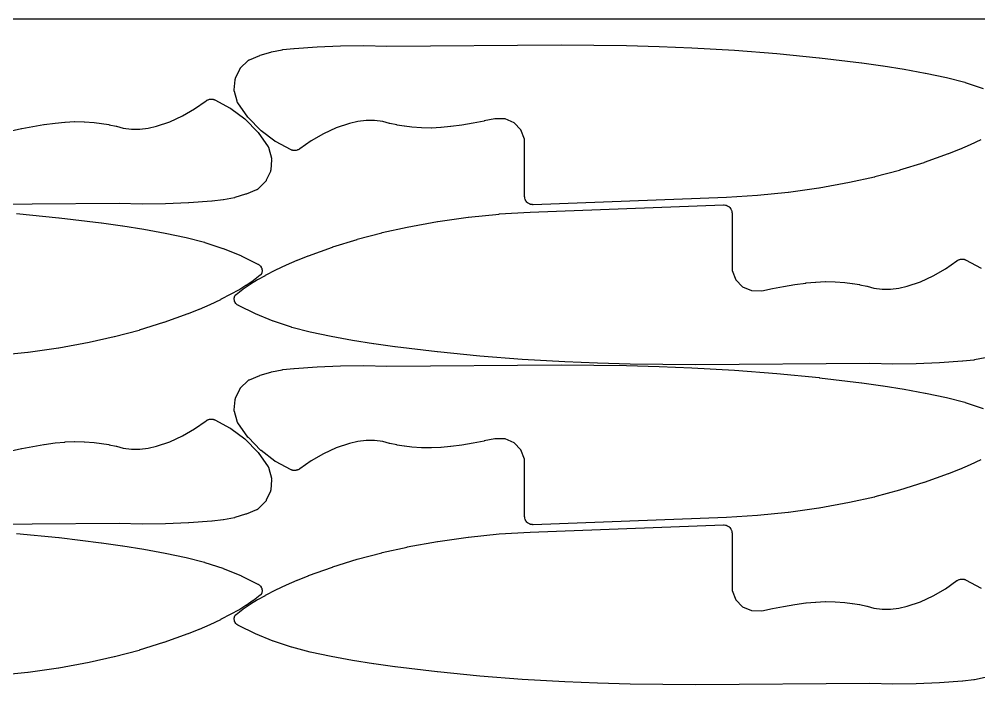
# Model space of a CAD drawing. Header units: metres. Extents: x 0 to 3000, y 0 to 1240.
# Drawn here: x 1806.1 to 2207.4, y 961.7 to 1240 of the extents above; entities that cross this region are included whole.
import ezdxf

# ---------------------------------------------------------------- set-up
doc = ezdxf.new("R2010")
doc.units = ezdxf.units.M

msp = doc.modelspace()

# ---------------------------------------------------------------- linework, layer by layer
at = {"color": 7}
msp.add_lwpolyline([(0, 0), (3000, 0), (3000, 1240), (0, 1240), (0, 0)], close=True, dxfattribs=at)
at = {"color": 1}
for points in [[(2208.22, 1189.6), (2203.82, 1187.5), (2203.76, 1187.47), (2199.29, 1185.51), (2199.23, 1185.49), (2194.7, 1183.67), (2194.66, 1183.66), (2194.63, 1183.65), (2184.56, 1180.04), (2184.48, 1180.01), (2174.27, 1176.83), (2174.19, 1176.8), (2163.86, 1174.04), (2163.78, 1174.02), (2153.34, 1171.68), (2153.31, 1171.67), (2153.27, 1171.67), (2140.6, 1169.33), (2140.52, 1169.32), (2127.78, 1167.51), (2127.7, 1167.5), (2114.89, 1166.23), (2114.8, 1166.22), (2101.95, 1165.47), (2101.93, 1165.47), (2101.91, 1165.47), (2021.08, 1162.44), (2020.99, 1162.44), (2020.9, 1162.44), (2020.89, 1162.44), (2020.89, 1162.44), (2020.8, 1162.45), (2020.71, 1162.46), (2020.15, 1162.54), (2019.97, 1162.58), (2019.79, 1162.63), (2019.62, 1162.7), (2019.46, 1162.79), (2018.99, 1163.06), (2018.83, 1163.16), (2018.69, 1163.27), (2018.56, 1163.39), (2018.43, 1163.53), (2018.09, 1163.95), (2017.98, 1164.1), (2017.89, 1164.26), (2017.81, 1164.43), (2017.74, 1164.6), (2017.57, 1165.13), (2017.56, 1165.15), (2017.56, 1165.16), (2017.54, 1165.24), (2017.52, 1165.32), (2017.52, 1165.34), (2017.51, 1165.35), (2017.5, 1165.43), (2017.49, 1165.52), (2017.48, 1165.53), (2017.48, 1165.55), (2017.48, 1165.63), (2017.47, 1165.71), (2017.47, 1165.73), (2017.47, 1165.74), (2017.47, 1189.83), (2015.89, 1193.75), (2015.89, 1193.75), (2013.05, 1196.65), (2009.33, 1198.28), (2004.95, 1198.38), (2000.59, 1197.44), (2000.55, 1197.43), (1995.94, 1196.54), (1995.89, 1196.53), (1991.26, 1195.75), (1991.22, 1195.75), (1986.57, 1195.08), (1986.53, 1195.07), (1986.49, 1195.07), (1982.54, 1194.67), (1982.42, 1194.66), (1978.46, 1194.5), (1978.34, 1194.5), (1974.38, 1194.58), (1974.26, 1194.59), (1970.31, 1194.91), (1970.28, 1194.91), (1970.25, 1194.91), (1967.22, 1195.25), (1967.11, 1195.27), (1964.11, 1195.76), (1964.01, 1195.78), (1961.03, 1196.42), (1960.93, 1196.45), (1958.13, 1197.21), (1954.67, 1197.6), (1951.15, 1197.6), (1947.66, 1197.21), (1944.21, 1196.43), (1938.66, 1194.54), (1933.32, 1192.12), (1928.24, 1189.2), (1923.38, 1185.74), (1923.3, 1185.69), (1923.22, 1185.64), (1923.22, 1185.64), (1923.21, 1185.64), (1923.13, 1185.6), (1923.05, 1185.55), (1922.69, 1185.39), (1922.52, 1185.32), (1922.34, 1185.27), (1921.96, 1185.17), (1921.78, 1185.14), (1921.6, 1185.12), (1921.21, 1185.1), (1921.02, 1185.09), (1920.83, 1185.11), (1920.45, 1185.16), (1920.38, 1185.17), (1920.32, 1185.18), (1920.28, 1185.19), (1920.25, 1185.2), (1920.19, 1185.21), (1920.13, 1185.23), (1920.1, 1185.24), (1920.06, 1185.25), (1920, 1185.27), (1919.94, 1185.3), (1919.91, 1185.31), (1919.88, 1185.32), (1919.82, 1185.35), (1919.76, 1185.38), (1913.3, 1188.84), (1913.17, 1188.92), (1913.04, 1189.01), (1907.22, 1193.39), (1907.11, 1193.49), (1906.99, 1193.6), (1901.92, 1198.82), (1901.81, 1198.94), (1901.72, 1199.06), (1897.48, 1205.04), (1897.45, 1205.09), (1897.42, 1205.14), (1897.4, 1205.17), (1897.38, 1205.21), (1897.35, 1205.26), (1897.32, 1205.31), (1897.31, 1205.35), (1897.29, 1205.38), (1897.27, 1205.44), (1897.25, 1205.49), (1897.23, 1205.53), (1897.22, 1205.56), (1897.2, 1205.62), (1897.19, 1205.67), (1896.07, 1209.79), (1896.03, 1209.96), (1896.01, 1210.14), (1896, 1210.31), (1896.01, 1210.49), (1896.37, 1214.62), (1896.39, 1214.79), (1896.43, 1214.95), (1896.48, 1215.12), (1896.55, 1215.28), (1898.28, 1219.04), (1898.37, 1219.2), (1898.46, 1219.35), (1898.57, 1219.49), (1898.68, 1219.62), (1901.7, 1222.63), (1901.7, 1222.64), (1901.71, 1222.64), (1901.78, 1222.7), (1901.84, 1222.76), (1901.85, 1222.77), (1901.86, 1222.77), (1901.93, 1222.83), (1902, 1222.88), (1902.01, 1222.88), (1902.01, 1222.89), (1902.09, 1222.93), (1902.17, 1222.98), (1902.18, 1222.98), (1902.18, 1222.99), (1902.27, 1223.03), (1902.35, 1223.07), (1902.35, 1223.07), (1902.36, 1223.07), (1906.7, 1224.84), (1906.88, 1224.9), (1911.35, 1226.25), (1911.53, 1226.3), (1916.11, 1227.24), (1916.29, 1227.27), (1920.95, 1227.78), (1920.99, 1227.79), (1921.02, 1227.79), (1930.67, 1228.51), (1930.74, 1228.51), (1940.41, 1228.9), (1940.47, 1228.9), (1950.15, 1228.97), (1950.21, 1228.97), (1959.85, 1228.71), (2032.73, 1229.23), (2032.74, 1229.23), (2032.75, 1229.23), (2046.4, 1229.18), (2046.42, 1229.18), (2060.06, 1228.95), (2060.09, 1228.95), (2073.72, 1228.57), (2073.75, 1228.57), (2087.38, 1228.02), (2087.4, 1228.01), (2087.41, 1228.01), (2105.18, 1227.02), (2105.22, 1227.02), (2122.95, 1225.65), (2122.99, 1225.65), (2140.7, 1223.91), (2140.74, 1223.91), (2158.41, 1221.81), (2158.43, 1221.81), (2158.45, 1221.81), (2167.32, 1220.56), (2167.36, 1220.55), (2176.2, 1219.11), (2176.24, 1219.1), (2185.05, 1217.46), (2185.09, 1217.45), (2193.86, 1215.61), (2193.9, 1215.6), (2193.94, 1215.59), (2201.61, 1213.62), (2201.75, 1213.58), (2209.25, 1211.08)], [(1802.71, 1193.29), (1807.07, 1194.24), (1807.11, 1194.25), (1811.72, 1195.13), (1811.77, 1195.14), (1816.4, 1195.92), (1816.44, 1195.93), (1821.09, 1196.59), (1821.13, 1196.6), (1821.17, 1196.6), (1825.12, 1197), (1825.24, 1197.01), (1829.2, 1197.17), (1829.32, 1197.17), (1833.28, 1197.09), (1833.4, 1197.08), (1837.35, 1196.76), (1837.38, 1196.76), (1837.41, 1196.76), (1840.44, 1196.42), (1840.55, 1196.41), (1843.55, 1195.92), (1843.66, 1195.9), (1846.63, 1195.25), (1846.73, 1195.23), (1849.53, 1194.47), (1852.99, 1194.07), (1856.51, 1194.07), (1860, 1194.46), (1863.45, 1195.24), (1869, 1197.13), (1874.34, 1199.55), (1879.42, 1202.47), (1884.28, 1205.93), (1884.36, 1205.98), (1884.44, 1206.03), (1884.44, 1206.03), (1884.45, 1206.04), (1884.53, 1206.08), (1884.61, 1206.12), (1884.97, 1206.28), (1885.14, 1206.35), (1885.32, 1206.41), (1885.7, 1206.5), (1885.88, 1206.53), (1886.06, 1206.55), (1886.45, 1206.58), (1886.64, 1206.58), (1886.83, 1206.56), (1887.21, 1206.51), (1887.28, 1206.5), (1887.35, 1206.49), (1887.38, 1206.48), (1887.41, 1206.48), (1887.47, 1206.46), (1887.54, 1206.44), (1887.57, 1206.43), (1887.6, 1206.42), (1887.66, 1206.4), (1887.72, 1206.38), (1887.75, 1206.36), (1887.78, 1206.35), (1887.84, 1206.32), (1887.9, 1206.29), (1894.36, 1202.83), (1894.49, 1202.75), (1894.62, 1202.67), (1900.44, 1198.28), (1900.56, 1198.18), (1900.67, 1198.08), (1905.74, 1192.85), (1905.85, 1192.73), (1905.94, 1192.61), (1910.18, 1186.63), (1910.21, 1186.58), (1910.24, 1186.54), (1910.26, 1186.5), (1910.28, 1186.47), (1910.31, 1186.41), (1910.34, 1186.36), (1910.35, 1186.33), (1910.37, 1186.29), (1910.39, 1186.24), (1910.42, 1186.18), (1910.43, 1186.15), (1910.44, 1186.11), (1910.46, 1186.05), (1910.48, 1186), (1911.59, 1181.88), (1911.63, 1181.71), (1911.65, 1181.54), (1911.66, 1181.36), (1911.65, 1181.18), (1911.29, 1177.06), (1911.27, 1176.89), (1911.23, 1176.72), (1911.18, 1176.55), (1911.11, 1176.39), (1909.38, 1172.63), (1909.3, 1172.48), (1909.2, 1172.33), (1909.09, 1172.19), (1908.98, 1172.06), (1905.96, 1169.04), (1905.96, 1169.04), (1905.95, 1169.03), (1905.88, 1168.97), (1905.82, 1168.91), (1905.81, 1168.9), (1905.81, 1168.9), (1905.73, 1168.85), (1905.66, 1168.79), (1905.65, 1168.79), (1905.65, 1168.78), (1905.57, 1168.74), (1905.49, 1168.69), (1905.48, 1168.69), (1905.48, 1168.68), (1905.4, 1168.65), (1905.31, 1168.61), (1905.31, 1168.6), (1905.3, 1168.6), (1900.96, 1166.84), (1900.78, 1166.78), (1896.31, 1165.42), (1896.13, 1165.37), (1891.55, 1164.43), (1891.37, 1164.41), (1886.71, 1163.89), (1886.67, 1163.89), (1886.64, 1163.88), (1876.99, 1163.17), (1876.92, 1163.16), (1867.25, 1162.77), (1867.19, 1162.77), (1857.52, 1162.7), (1857.45, 1162.7), (1847.81, 1162.96), (1774.93, 1162.44)], [(2210.13, 1098.48), (2205.55, 1097.54), (2205.37, 1097.51), (2200.71, 1097), (2200.67, 1096.99), (2200.64, 1096.99), (2190.99, 1096.27), (2190.92, 1096.27), (2181.25, 1095.88), (2181.19, 1095.88), (2171.52, 1095.81), (2171.45, 1095.81), (2161.81, 1096.07), (2088.93, 1095.55), (2088.92, 1095.55), (2088.91, 1095.55), (2075.26, 1095.6), (2075.24, 1095.6), (2061.6, 1095.83), (2061.57, 1095.83), (2047.94, 1096.21), (2047.91, 1096.21), (2034.28, 1096.76), (2034.26, 1096.76), (2034.25, 1096.76), (2016.49, 1097.76), (2016.44, 1097.76), (1998.71, 1099.13), (1998.67, 1099.13), (1980.96, 1100.86), (1980.92, 1100.87), (1963.25, 1102.97), (1963.23, 1102.97), (1963.21, 1102.97), (1954.34, 1104.22), (1954.3, 1104.23), (1945.46, 1105.67), (1945.42, 1105.68), (1936.61, 1107.32), (1936.57, 1107.33), (1927.81, 1109.17), (1927.76, 1109.18), (1927.72, 1109.19), (1920.05, 1111.16), (1919.91, 1111.2), (1912.41, 1113.7), (1912.28, 1113.74), (1904.96, 1116.75), (1904.84, 1116.81), (1897.73, 1120.31), (1897.71, 1120.32), (1897.69, 1120.33), (1897.63, 1120.37), (1897.56, 1120.41), (1897.54, 1120.42), (1897.52, 1120.43), (1897.2, 1120.64), (1897.04, 1120.76), (1896.9, 1120.89), (1896.76, 1121.03), (1896.64, 1121.19), (1896.43, 1121.5), (1896.33, 1121.66), (1896.25, 1121.83), (1896.18, 1122.01), (1896.13, 1122.19), (1896.05, 1122.56), (1896.01, 1122.75), (1896, 1122.94), (1896, 1123.14), (1896.03, 1123.33), (1896.09, 1123.72), (1896.11, 1123.77), (1896.11, 1123.82), (1896.13, 1123.86), (1896.14, 1123.91), (1896.15, 1123.96), (1896.17, 1124.01), (1896.18, 1124.05), (1896.2, 1124.09), (1896.22, 1124.14), (1896.24, 1124.19), (1896.26, 1124.23), (1896.28, 1124.27), (1896.3, 1124.32), (1896.33, 1124.36), (1896.35, 1124.4), (1896.37, 1124.44), (1896.4, 1124.49), (1896.43, 1124.53), (1896.46, 1124.57), (1896.49, 1124.6), (1896.52, 1124.64), (1896.55, 1124.68), (1896.58, 1124.72), (1896.61, 1124.75), (1896.65, 1124.79), (1896.69, 1124.83), (1896.72, 1124.86), (1896.76, 1124.89), (1896.8, 1124.92), (1896.84, 1124.96), (1899.64, 1127.14), (1899.73, 1127.21), (1902.66, 1129.23), (1902.75, 1129.3), (1905.78, 1131.15), (1905.88, 1131.21), (1909.02, 1132.89), (1909.03, 1132.9), (1909.05, 1132.91), (1913.38, 1135.15), (1913.44, 1135.18), (1917.84, 1137.28), (1917.9, 1137.31), (1922.37, 1139.27), (1922.43, 1139.29), (1926.96, 1141.11), (1927, 1141.12), (1927.03, 1141.13), (1937.1, 1144.74), (1937.18, 1144.77), (1947.39, 1147.95), (1947.47, 1147.98), (1957.8, 1150.74), (1957.88, 1150.76), (1968.32, 1153.1), (1968.35, 1153.1), (1968.39, 1153.11), (1981.06, 1155.45), (1981.14, 1155.46), (1993.88, 1157.27), (1993.97, 1157.28), (2006.77, 1158.55), (2006.86, 1158.56), (2019.71, 1159.31), (2019.73, 1159.31), (2019.75, 1159.31), (2100.58, 1162.34), (2100.67, 1162.34), (2100.76, 1162.34), (2100.77, 1162.34), (2100.77, 1162.34), (2100.86, 1162.33), (2100.95, 1162.32), (2101.51, 1162.23), (2101.69, 1162.2), (2101.87, 1162.14), (2102.04, 1162.08), (2102.21, 1161.99), (2102.67, 1161.72), (2102.83, 1161.62), (2102.97, 1161.51), (2103.1, 1161.39), (2103.23, 1161.25), (2103.57, 1160.83), (2103.68, 1160.68), (2103.77, 1160.52), (2103.86, 1160.35), (2103.92, 1160.18), (2104.09, 1159.65), (2104.1, 1159.63), (2104.1, 1159.62), (2104.12, 1159.54), (2104.14, 1159.46), (2104.15, 1159.44), (2104.15, 1159.43), (2104.16, 1159.34), (2104.18, 1159.26), (2104.18, 1159.25), (2104.18, 1159.23), (2104.18, 1159.15), (2104.19, 1159.07), (2104.19, 1159.05), (2104.19, 1159.03), (2104.19, 1134.95), (2105.77, 1131.03), (2105.77, 1131.03), (2108.62, 1128.13), (2112.33, 1126.5), (2116.71, 1126.4), (2121.07, 1127.34), (2121.11, 1127.35), (2125.72, 1128.24), (2125.77, 1128.25), (2130.4, 1129.03), (2130.44, 1129.03), (2135.09, 1129.7), (2135.13, 1129.71), (2135.17, 1129.71), (2139.12, 1130.11), (2139.24, 1130.12), (2143.2, 1130.28), (2143.32, 1130.28), (2147.28, 1130.2), (2147.4, 1130.19), (2151.35, 1129.87), (2151.38, 1129.87), (2151.41, 1129.87), (2154.44, 1129.53), (2154.55, 1129.51), (2157.55, 1129.02), (2157.66, 1129), (2160.63, 1128.36), (2160.73, 1128.33), (2163.53, 1127.57), (2166.99, 1127.18), (2170.51, 1127.18), (2174, 1127.57), (2177.45, 1128.35), (2183, 1130.24), (2188.34, 1132.66), (2193.42, 1135.58), (2198.28, 1139.04), (2198.36, 1139.09), (2198.44, 1139.14), (2198.44, 1139.14), (2198.45, 1139.14), (2198.53, 1139.18), (2198.61, 1139.23), (2198.97, 1139.39), (2199.14, 1139.46), (2199.32, 1139.51), (2199.7, 1139.61), (2199.88, 1139.64), (2200.06, 1139.66), (2200.45, 1139.68), (2200.64, 1139.68), (2200.83, 1139.67), (2201.21, 1139.62), (2201.28, 1139.61), (2201.35, 1139.6), (2201.38, 1139.59), (2201.41, 1139.58), (2201.47, 1139.56), (2201.54, 1139.55), (2201.57, 1139.54), (2201.6, 1139.53), (2201.66, 1139.5), (2201.72, 1139.48), (2201.75, 1139.47), (2201.78, 1139.46), (2201.84, 1139.43), (2201.9, 1139.4), (2208.36, 1135.94)], [(1804.99, 1158.75), (1822.7, 1157.02), (1822.74, 1157.02), (1840.41, 1154.92), (1840.43, 1154.92), (1840.45, 1154.91), (1849.32, 1153.67), (1849.36, 1153.66), (1858.2, 1152.21), (1858.24, 1152.21), (1867.05, 1150.57), (1867.09, 1150.56), (1875.86, 1148.72), (1875.9, 1148.71), (1875.94, 1148.7), (1883.61, 1146.73), (1883.75, 1146.69), (1891.25, 1144.19), (1891.38, 1144.14), (1898.7, 1141.14), (1898.83, 1141.08), (1905.93, 1137.57), (1905.95, 1137.56), (1905.97, 1137.55), (1906.03, 1137.52), (1906.1, 1137.48), (1906.12, 1137.47), (1906.14, 1137.45), (1906.46, 1137.24), (1906.62, 1137.13), (1906.77, 1137), (1906.9, 1136.85), (1907.02, 1136.7), (1907.23, 1136.39), (1907.33, 1136.23), (1907.41, 1136.06), (1907.48, 1135.88), (1907.53, 1135.7), (1907.61, 1135.33), (1907.65, 1135.14), (1907.66, 1134.94), (1907.66, 1134.75), (1907.63, 1134.55), (1907.57, 1134.17), (1907.56, 1134.12), (1907.55, 1134.07), (1907.53, 1134.02), (1907.52, 1133.98), (1907.51, 1133.93), (1907.49, 1133.88), (1907.48, 1133.84), (1907.46, 1133.79), (1907.44, 1133.75), (1907.42, 1133.7), (1907.4, 1133.66), (1907.38, 1133.61), (1907.36, 1133.57), (1907.34, 1133.52), (1907.31, 1133.48), (1907.29, 1133.44), (1907.26, 1133.4), (1907.23, 1133.36), (1907.2, 1133.32), (1907.18, 1133.28), (1907.14, 1133.24), (1907.11, 1133.2), (1907.08, 1133.17), (1907.05, 1133.13), (1907.01, 1133.1), (1906.97, 1133.06), (1906.94, 1133.03), (1906.91, 1133), (1906.86, 1132.97), (1906.83, 1132.93), (1904.02, 1130.74), (1903.93, 1130.68), (1901, 1128.65), (1900.91, 1128.59), (1897.88, 1126.73), (1897.78, 1126.68), (1894.64, 1124.99), (1894.63, 1124.99), (1894.61, 1124.98), (1890.28, 1122.74), (1890.22, 1122.71), (1885.82, 1120.61), (1885.76, 1120.58), (1881.29, 1118.62), (1881.23, 1118.6), (1876.7, 1116.78), (1876.66, 1116.77), (1876.63, 1116.75), (1866.56, 1113.15), (1866.48, 1113.12), (1856.27, 1109.93), (1856.19, 1109.91), (1845.86, 1107.15), (1845.78, 1107.13), (1835.34, 1104.79), (1835.31, 1104.78), (1835.27, 1104.77), (1822.6, 1102.44), (1822.52, 1102.43), (1809.78, 1100.62), (1809.7, 1100.61), (1796.89, 1099.33)], [(2208.22, 1055.82), (2203.82, 1053.71), (2203.76, 1053.69), (2199.29, 1051.73), (2199.23, 1051.7), (2194.7, 1049.89), (2194.66, 1049.88), (2194.63, 1049.86), (2184.56, 1046.25), (2184.48, 1046.23), (2174.27, 1043.04), (2174.19, 1043.02), (2163.86, 1040.25), (2163.78, 1040.23), (2153.34, 1037.9), (2153.31, 1037.89), (2153.27, 1037.88), (2140.6, 1035.55), (2140.52, 1035.53), (2127.78, 1033.73), (2127.7, 1033.72), (2114.89, 1032.44), (2114.8, 1032.43), (2101.95, 1031.68), (2101.93, 1031.68), (2101.91, 1031.68), (2021.08, 1028.65), (2020.99, 1028.65), (2020.9, 1028.66), (2020.89, 1028.66), (2020.89, 1028.66), (2020.8, 1028.67), (2020.71, 1028.68), (2020.15, 1028.76), (2019.97, 1028.8), (2019.79, 1028.85), (2019.62, 1028.92), (2019.46, 1029), (2018.99, 1029.27), (2018.83, 1029.37), (2018.69, 1029.48), (2018.56, 1029.61), (2018.43, 1029.74), (2018.09, 1030.16), (2017.98, 1030.31), (2017.89, 1030.47), (2017.81, 1030.64), (2017.74, 1030.81), (2017.57, 1031.35), (2017.56, 1031.36), (2017.56, 1031.38), (2017.54, 1031.46), (2017.52, 1031.54), (2017.52, 1031.55), (2017.51, 1031.57), (2017.5, 1031.65), (2017.49, 1031.73), (2017.48, 1031.75), (2017.48, 1031.76), (2017.48, 1031.84), (2017.47, 1031.93), (2017.47, 1031.94), (2017.47, 1031.96), (2017.47, 1056.05), (2015.89, 1059.97), (2015.89, 1059.97), (2013.05, 1062.86), (2009.33, 1064.5), (2004.95, 1064.6), (2000.59, 1063.65), (2000.55, 1063.64), (1995.94, 1062.75), (1995.89, 1062.74), (1991.26, 1061.97), (1991.22, 1061.96), (1986.57, 1061.29), (1986.53, 1061.29), (1986.49, 1061.28), (1982.54, 1060.88), (1982.42, 1060.88), (1978.46, 1060.72), (1978.34, 1060.72), (1974.38, 1060.8), (1974.26, 1060.8), (1970.31, 1061.12), (1970.28, 1061.13), (1970.25, 1061.13), (1967.22, 1061.47), (1967.11, 1061.48), (1964.11, 1061.97), (1964.01, 1061.99), (1961.03, 1062.64), (1960.93, 1062.66), (1958.13, 1063.42), (1954.67, 1063.81), (1951.15, 1063.82), (1947.66, 1063.43), (1944.21, 1062.64), (1938.66, 1060.75), (1933.32, 1058.34), (1928.24, 1055.42), (1923.38, 1051.96), (1923.3, 1051.91), (1923.22, 1051.86), (1923.22, 1051.85), (1923.21, 1051.85), (1923.13, 1051.81), (1923.05, 1051.77), (1922.69, 1051.6), (1922.52, 1051.53), (1922.34, 1051.48), (1921.96, 1051.39), (1921.78, 1051.35), (1921.6, 1051.33), (1921.21, 1051.31), (1921.02, 1051.31), (1920.83, 1051.32), (1920.45, 1051.38), (1920.38, 1051.39), (1920.32, 1051.4), (1920.28, 1051.4), (1920.25, 1051.41), (1920.19, 1051.43), (1920.13, 1051.45), (1920.1, 1051.46), (1920.06, 1051.46), (1920, 1051.49), (1919.94, 1051.51), (1919.91, 1051.52), (1919.88, 1051.54), (1919.82, 1051.57), (1919.76, 1051.6), (1913.3, 1055.06), (1913.17, 1055.13), (1913.04, 1055.22), (1907.22, 1059.61), (1907.11, 1059.71), (1906.99, 1059.81), (1901.92, 1065.04), (1901.81, 1065.15), (1901.72, 1065.28), (1897.48, 1071.26), (1897.45, 1071.3), (1897.42, 1071.35), (1897.4, 1071.39), (1897.38, 1071.42), (1897.35, 1071.47), (1897.32, 1071.52), (1897.31, 1071.56), (1897.29, 1071.6), (1897.27, 1071.65), (1897.25, 1071.7), (1897.23, 1071.74), (1897.22, 1071.78), (1897.2, 1071.83), (1897.19, 1071.89), (1896.07, 1076), (1896.03, 1076.18), (1896.01, 1076.35), (1896, 1076.53), (1896.01, 1076.7), (1896.37, 1080.83), (1896.39, 1081), (1896.43, 1081.17), (1896.48, 1081.33), (1896.55, 1081.49), (1898.28, 1085.25), (1898.37, 1085.41), (1898.46, 1085.56), (1898.57, 1085.7), (1898.68, 1085.83), (1901.7, 1088.85), (1901.7, 1088.85), (1901.71, 1088.86), (1901.78, 1088.92), (1901.84, 1088.98), (1901.85, 1088.98), (1901.86, 1088.99), (1901.93, 1089.04), (1902, 1089.09), (1902.01, 1089.1), (1902.01, 1089.1), (1902.09, 1089.15), (1902.17, 1089.2), (1902.18, 1089.2), (1902.18, 1089.2), (1902.27, 1089.24), (1902.35, 1089.28), (1902.35, 1089.28), (1902.36, 1089.28), (1906.7, 1091.05), (1906.88, 1091.11), (1911.35, 1092.47), (1911.53, 1092.51), (1916.11, 1093.45), (1916.29, 1093.48), (1920.95, 1094), (1920.99, 1094), (1921.02, 1094), (1930.67, 1094.72), (1930.74, 1094.72), (1940.41, 1095.11), (1940.47, 1095.12), (1950.15, 1095.18), (1950.21, 1095.18), (1959.85, 1094.92), (2032.73, 1095.45), (2032.74, 1095.45), (2032.75, 1095.45), (2046.4, 1095.39), (2046.42, 1095.39), (2060.06, 1095.17), (2060.09, 1095.17), (2073.72, 1094.78), (2073.75, 1094.78), (2087.38, 1094.23), (2087.4, 1094.23), (2087.41, 1094.23), (2105.18, 1093.23), (2105.22, 1093.23), (2122.95, 1091.86), (2122.99, 1091.86), (2140.7, 1090.13), (2140.74, 1090.12), (2158.41, 1088.03), (2158.43, 1088.02), (2158.45, 1088.02), (2167.32, 1086.77), (2167.36, 1086.77), (2176.2, 1085.32), (2176.24, 1085.31), (2185.05, 1083.67), (2185.09, 1083.66), (2193.86, 1081.83), (2193.9, 1081.82), (2193.94, 1081.81), (2201.61, 1079.83), (2201.75, 1079.79), (2209.25, 1077.3)], [(1802.71, 1059.5), (1807.07, 1060.45), (1807.11, 1060.46), (1811.72, 1061.35), (1811.77, 1061.36), (1816.4, 1062.13), (1816.44, 1062.14), (1821.09, 1062.81), (1821.13, 1062.81), (1821.17, 1062.82), (1825.12, 1063.22), (1825.24, 1063.23), (1829.2, 1063.38), (1829.32, 1063.39), (1833.28, 1063.3), (1833.4, 1063.3), (1837.35, 1062.98), (1837.38, 1062.97), (1837.41, 1062.97), (1840.44, 1062.64), (1840.55, 1062.62), (1843.55, 1062.13), (1843.66, 1062.11), (1846.63, 1061.46), (1846.73, 1061.44), (1849.53, 1060.68), (1852.99, 1060.29), (1856.51, 1060.28), (1860, 1060.67), (1863.45, 1061.46), (1869, 1063.35), (1874.34, 1065.76), (1879.42, 1068.68), (1884.28, 1072.14), (1884.36, 1072.19), (1884.44, 1072.24), (1884.44, 1072.25), (1884.45, 1072.25), (1884.53, 1072.29), (1884.61, 1072.33), (1884.97, 1072.5), (1885.14, 1072.57), (1885.32, 1072.62), (1885.7, 1072.71), (1885.88, 1072.75), (1886.06, 1072.77), (1886.45, 1072.79), (1886.64, 1072.79), (1886.83, 1072.78), (1887.21, 1072.73), (1887.28, 1072.71), (1887.35, 1072.7), (1887.38, 1072.7), (1887.41, 1072.69), (1887.47, 1072.67), (1887.54, 1072.66), (1887.57, 1072.64), (1887.6, 1072.64), (1887.66, 1072.61), (1887.72, 1072.59), (1887.75, 1072.58), (1887.78, 1072.56), (1887.84, 1072.53), (1887.9, 1072.51), (1894.36, 1069.05), (1894.49, 1068.97), (1894.62, 1068.88), (1900.44, 1064.49), (1900.56, 1064.4), (1900.67, 1064.29), (1905.74, 1059.06), (1905.85, 1058.95), (1905.94, 1058.83), (1910.18, 1052.85), (1910.21, 1052.8), (1910.24, 1052.75), (1910.26, 1052.71), (1910.28, 1052.68), (1910.31, 1052.63), (1910.34, 1052.58), (1910.35, 1052.54), (1910.37, 1052.5), (1910.39, 1052.45), (1910.42, 1052.4), (1910.43, 1052.36), (1910.44, 1052.32), (1910.46, 1052.27), (1910.48, 1052.21), (1911.59, 1048.1), (1911.63, 1047.93), (1911.65, 1047.75), (1911.66, 1047.57), (1911.65, 1047.4), (1911.29, 1043.27), (1911.27, 1043.1), (1911.23, 1042.93), (1911.18, 1042.77), (1911.11, 1042.61), (1909.38, 1038.85), (1909.3, 1038.69), (1909.2, 1038.54), (1909.09, 1038.4), (1908.98, 1038.27), (1905.96, 1035.26), (1905.96, 1035.25), (1905.95, 1035.25), (1905.88, 1035.18), (1905.82, 1035.12), (1905.81, 1035.12), (1905.81, 1035.11), (1905.73, 1035.06), (1905.66, 1035.01), (1905.65, 1035), (1905.65, 1035), (1905.57, 1034.95), (1905.49, 1034.91), (1905.48, 1034.9), (1905.48, 1034.9), (1905.4, 1034.86), (1905.31, 1034.82), (1905.31, 1034.82), (1905.3, 1034.82), (1900.96, 1033.05), (1900.78, 1032.99), (1896.31, 1031.63), (1896.13, 1031.59), (1891.55, 1030.65), (1891.37, 1030.62), (1886.71, 1030.1), (1886.67, 1030.1), (1886.64, 1030.1), (1876.99, 1029.38), (1876.92, 1029.38), (1867.25, 1028.99), (1867.19, 1028.98), (1857.52, 1028.92), (1857.45, 1028.92), (1847.81, 1029.18), (1774.93, 1028.65)], [(2210.13, 964.7), (2205.55, 963.76), (2205.37, 963.73), (2200.71, 963.21), (2200.67, 963.21), (2200.64, 963.2), (2190.99, 962.49), (2190.92, 962.48), (2181.25, 962.09), (2181.19, 962.09), (2171.52, 962.03), (2171.45, 962.03), (2161.81, 962.28), (2088.93, 961.76), (2088.92, 961.76), (2088.91, 961.76), (2075.26, 961.82), (2075.24, 961.82), (2061.6, 962.04), (2061.57, 962.04), (2047.94, 962.43), (2047.91, 962.43), (2034.28, 962.98), (2034.26, 962.98), (2034.25, 962.98), (2016.49, 963.98), (2016.44, 963.98), (1998.71, 965.34), (1998.67, 965.35), (1980.96, 967.08), (1980.92, 967.08), (1963.25, 969.18), (1963.23, 969.19), (1963.21, 969.19), (1954.34, 970.43), (1954.3, 970.44), (1945.46, 971.89), (1945.42, 971.89), (1936.61, 973.53), (1936.57, 973.54), (1927.81, 975.38), (1927.76, 975.39), (1927.72, 975.4), (1920.05, 977.38), (1919.91, 977.41), (1912.41, 979.91), (1912.28, 979.96), (1904.96, 982.96), (1904.84, 983.02), (1897.73, 986.53), (1897.71, 986.54), (1897.69, 986.55), (1897.63, 986.58), (1897.56, 986.62), (1897.54, 986.63), (1897.52, 986.65), (1897.2, 986.86), (1897.04, 986.97), (1896.9, 987.1), (1896.76, 987.25), (1896.64, 987.4), (1896.43, 987.71), (1896.33, 987.87), (1896.25, 988.04), (1896.18, 988.22), (1896.13, 988.4), (1896.05, 988.77), (1896.01, 988.96), (1896, 989.16), (1896, 989.35), (1896.03, 989.55), (1896.09, 989.93), (1896.11, 989.98), (1896.11, 990.03), (1896.13, 990.08), (1896.14, 990.12), (1896.15, 990.17), (1896.17, 990.22), (1896.18, 990.26), (1896.2, 990.31), (1896.22, 990.36), (1896.24, 990.4), (1896.26, 990.44), (1896.28, 990.49), (1896.3, 990.53), (1896.33, 990.58), (1896.35, 990.62), (1896.37, 990.66), (1896.4, 990.7), (1896.43, 990.74), (1896.46, 990.78), (1896.49, 990.82), (1896.52, 990.86), (1896.55, 990.9), (1896.58, 990.93), (1896.61, 990.97), (1896.65, 991), (1896.69, 991.04), (1896.72, 991.07), (1896.76, 991.1), (1896.8, 991.14), (1896.84, 991.17), (1899.64, 993.36), (1899.73, 993.42), (1902.66, 995.45), (1902.75, 995.51), (1905.78, 997.37), (1905.88, 997.42), (1909.02, 999.11), (1909.03, 999.11), (1909.05, 999.12), (1913.38, 1001.36), (1913.44, 1001.39), (1917.84, 1003.49), (1917.9, 1003.52), (1922.37, 1005.48), (1922.43, 1005.5), (1926.96, 1007.32), (1927, 1007.33), (1927.03, 1007.35), (1937.1, 1010.95), (1937.18, 1010.98), (1947.39, 1014.17), (1947.47, 1014.19), (1957.8, 1016.95), (1957.88, 1016.97), (1968.32, 1019.31), (1968.35, 1019.32), (1968.39, 1019.33), (1981.06, 1021.66), (1981.14, 1021.67), (1993.88, 1023.48), (1993.97, 1023.49), (2006.77, 1024.77), (2006.86, 1024.77), (2019.71, 1025.52), (2019.73, 1025.52), (2019.75, 1025.53), (2100.58, 1028.55), (2100.67, 1028.55), (2100.76, 1028.55), (2100.77, 1028.55), (2100.77, 1028.55), (2100.86, 1028.54), (2100.95, 1028.53), (2101.51, 1028.45), (2101.69, 1028.41), (2101.87, 1028.36), (2102.04, 1028.29), (2102.21, 1028.2), (2102.67, 1027.93), (2102.83, 1027.84), (2102.97, 1027.72), (2103.1, 1027.6), (2103.23, 1027.46), (2103.57, 1027.04), (2103.68, 1026.89), (2103.77, 1026.74), (2103.86, 1026.57), (2103.92, 1026.39), (2104.09, 1025.86), (2104.1, 1025.85), (2104.1, 1025.83), (2104.12, 1025.75), (2104.14, 1025.67), (2104.15, 1025.66), (2104.15, 1025.64), (2104.16, 1025.56), (2104.18, 1025.48), (2104.18, 1025.46), (2104.18, 1025.45), (2104.18, 1025.36), (2104.19, 1025.28), (2104.19, 1025.27), (2104.19, 1025.25), (2104.19, 1001.16), (2105.77, 997.24), (2105.77, 997.24), (2108.62, 994.34), (2112.33, 992.71), (2116.71, 992.61), (2121.07, 993.56), (2121.11, 993.57), (2125.72, 994.45), (2125.77, 994.46), (2130.4, 995.24), (2130.44, 995.25), (2135.09, 995.92), (2135.13, 995.92), (2135.17, 995.93), (2139.12, 996.32), (2139.24, 996.33), (2143.2, 996.49), (2143.32, 996.49), (2147.28, 996.41), (2147.4, 996.41), (2151.35, 996.08), (2151.38, 996.08), (2151.41, 996.08), (2154.44, 995.74), (2154.55, 995.73), (2157.55, 995.24), (2157.66, 995.22), (2160.63, 994.57), (2160.73, 994.55), (2163.53, 993.79), (2166.99, 993.39), (2170.51, 993.39), (2174, 993.78), (2177.45, 994.56), (2183, 996.45), (2188.34, 998.87), (2193.42, 1001.79), (2198.28, 1005.25), (2198.36, 1005.3), (2198.44, 1005.35), (2198.44, 1005.35), (2198.45, 1005.36), (2198.53, 1005.4), (2198.61, 1005.44), (2198.97, 1005.6), (2199.14, 1005.67), (2199.32, 1005.73), (2199.7, 1005.82), (2199.88, 1005.86), (2200.06, 1005.88), (2200.45, 1005.9), (2200.64, 1005.9), (2200.83, 1005.88), (2201.21, 1005.83), (2201.28, 1005.82), (2201.35, 1005.81), (2201.38, 1005.8), (2201.41, 1005.8), (2201.47, 1005.78), (2201.54, 1005.76), (2201.57, 1005.75), (2201.6, 1005.74), (2201.66, 1005.72), (2201.72, 1005.7), (2201.75, 1005.68), (2201.78, 1005.67), (2201.84, 1005.64), (2201.9, 1005.61), (2208.36, 1002.15)], [(1804.99, 1024.97), (1822.7, 1023.24), (1822.74, 1023.23), (1840.41, 1021.13), (1840.43, 1021.13), (1840.45, 1021.13), (1849.32, 1019.88), (1849.36, 1019.87), (1858.2, 1018.43), (1858.24, 1018.42), (1867.05, 1016.78), (1867.09, 1016.77), (1875.86, 1014.94), (1875.9, 1014.92), (1875.94, 1014.91), (1883.61, 1012.94), (1883.75, 1012.9), (1891.25, 1010.41), (1891.38, 1010.36), (1898.7, 1007.35), (1898.83, 1007.3), (1905.93, 1003.79), (1905.95, 1003.78), (1905.97, 1003.77), (1906.03, 1003.73), (1906.1, 1003.69), (1906.12, 1003.68), (1906.14, 1003.67), (1906.46, 1003.46), (1906.62, 1003.34), (1906.77, 1003.21), (1906.9, 1003.07), (1907.02, 1002.91), (1907.23, 1002.6), (1907.33, 1002.44), (1907.41, 1002.27), (1907.48, 1002.09), (1907.53, 1001.91), (1907.61, 1001.54), (1907.65, 1001.35), (1907.66, 1001.16), (1907.66, 1000.96), (1907.63, 1000.77), (1907.57, 1000.39), (1907.56, 1000.33), (1907.55, 1000.28), (1907.53, 1000.24), (1907.52, 1000.19), (1907.51, 1000.14), (1907.49, 1000.09), (1907.48, 1000.05), (1907.46, 1000.01), (1907.44, 999.96), (1907.42, 999.91), (1907.4, 999.87), (1907.38, 999.83), (1907.36, 999.78), (1907.34, 999.74), (1907.31, 999.7), (1907.29, 999.66), (1907.26, 999.61), (1907.23, 999.57), (1907.2, 999.53), (1907.18, 999.5), (1907.14, 999.46), (1907.11, 999.42), (1907.08, 999.38), (1907.05, 999.35), (1907.01, 999.31), (1906.97, 999.27), (1906.94, 999.24), (1906.91, 999.21), (1906.86, 999.18), (1906.83, 999.15), (1904.02, 996.96), (1903.93, 996.89), (1901, 994.87), (1900.91, 994.8), (1897.88, 992.95), (1897.78, 992.89), (1894.64, 991.21), (1894.63, 991.2), (1894.61, 991.19), (1890.28, 988.95), (1890.22, 988.92), (1885.82, 986.82), (1885.76, 986.79), (1881.29, 984.84), (1881.23, 984.81), (1876.7, 982.99), (1876.66, 982.98), (1876.63, 982.97), (1866.56, 979.36), (1866.48, 979.34), (1856.27, 976.15), (1856.19, 976.12), (1845.86, 973.36), (1845.78, 973.34), (1835.34, 971), (1835.31, 971), (1835.27, 970.99), (1822.6, 968.65), (1822.52, 968.64), (1809.78, 966.83), (1809.7, 966.82), (1796.89, 965.55)]]:
    msp.add_lwpolyline(points, dxfattribs=at)

doc.saveas('drawing.dxf')
